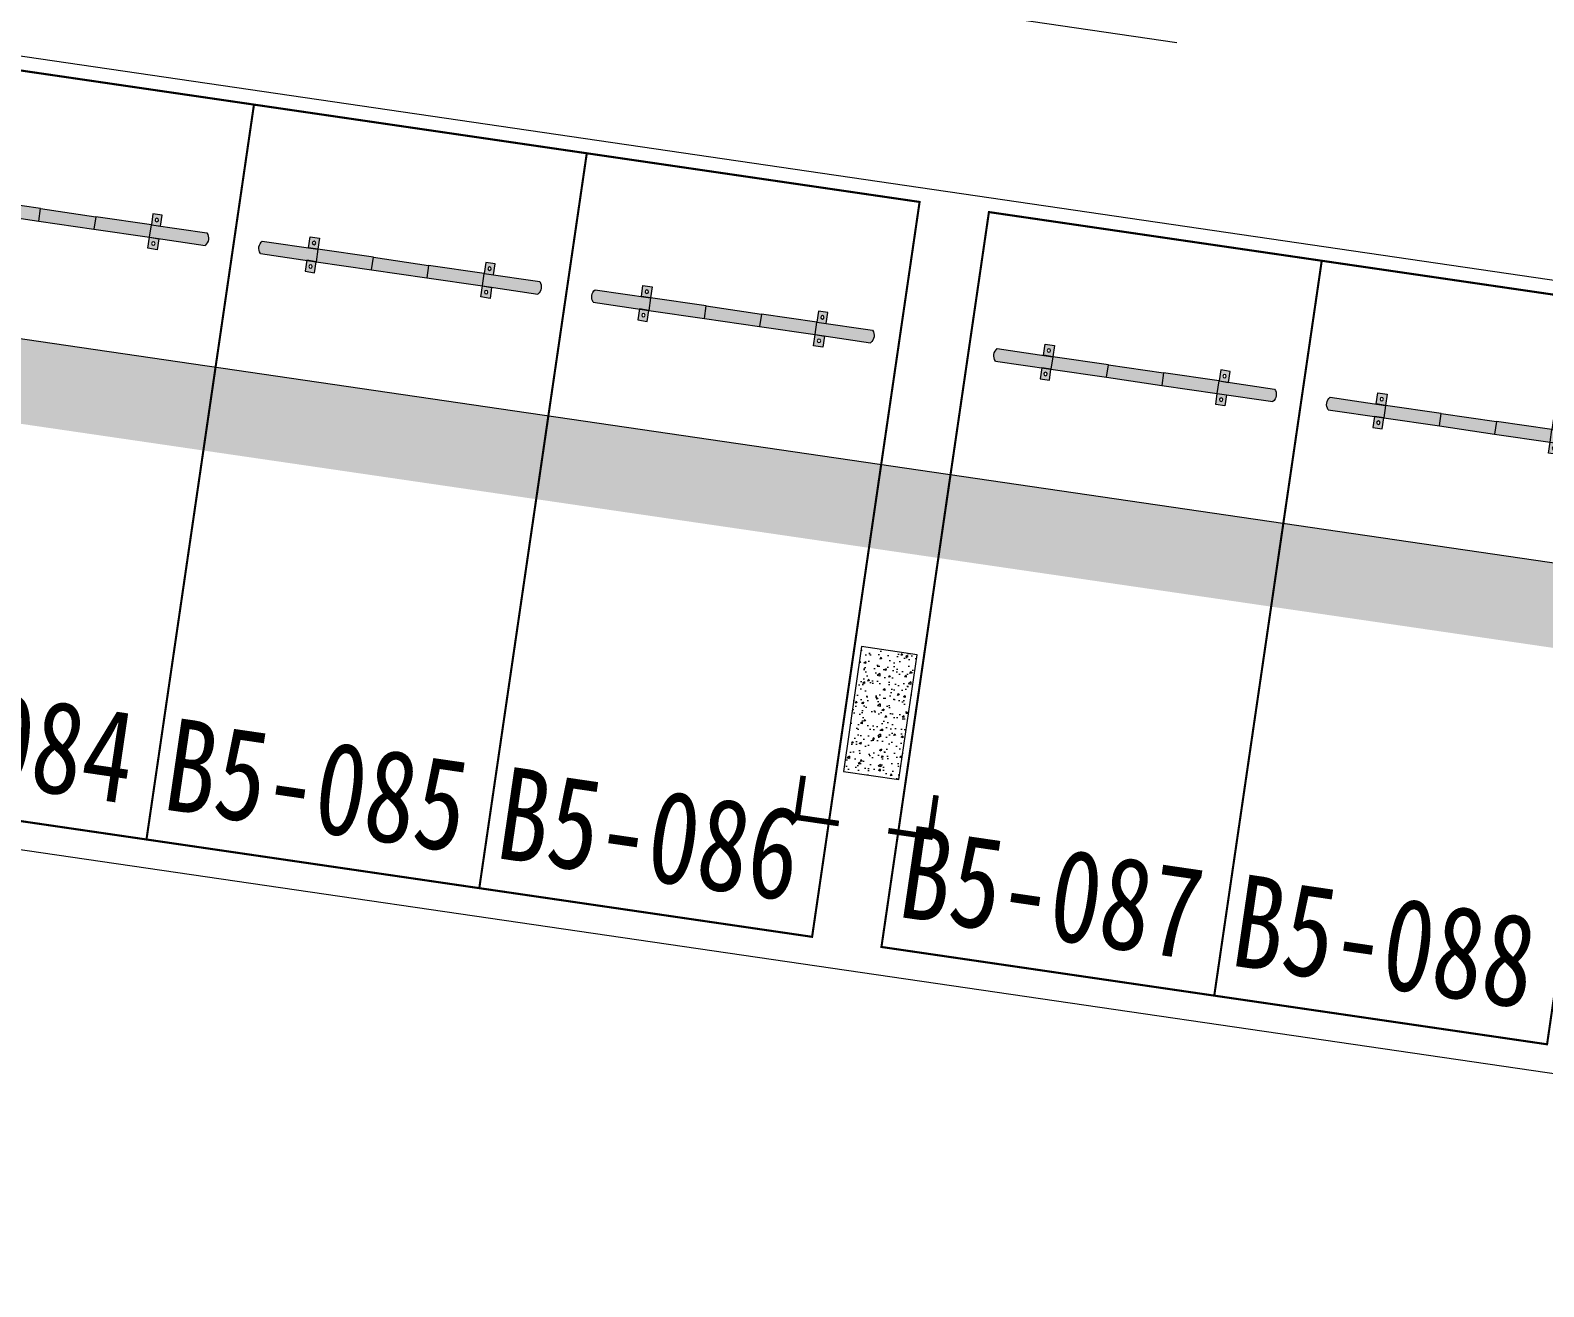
# Model space of a CAD drawing. Header units: inches. Extents: x -414268 to 632271, y -366004 to 318730.
# Drawn here: x -231214 to -220415, y 236882 to 245848 of the extents above; entities that cross this region are included whole.
import ezdxf

# ---------------------------------------------------------------- set-up
doc = ezdxf.new("R2010")
doc.units = ezdxf.units.IN
doc.header["$LTSCALE"] = 1200
doc.header["$MEASUREMENT"] = 0
doc.layers.get('0').update_dxf_attribs({"linetype": 'CONTINUOUS', "lineweight": 0})
for name, color, linetype, lineweight in [('0--挡车架', 7, 'CONTINUOUS', 0), ('0--立面标', 7, 'CONTINUOUS', 0), ('0--路缘线', 1, 'CONTINUOUS', 0), ('0－－车位', 4, 'CONTINUOUS', 0), ('0－－车位号码', 7, 'CONTINUOUS', 0), ('COL-GRID-UG-1_8A_200701111', 7, 'CONTINUOUS', 0), ('COL-GRID-UG-1_8A_200701112', 7, 'CONTINUOUS', 0), ('COL-GRID-UG-1_8A_200701113', 7, 'CONTINUOUS', 0), ('COLUMN', 7, 'CONTINUOUS', 0), ('HATCH', 7, 'CONTINUOUS', 0)]:
    doc.layers.add(name, color=color, linetype=linetype, lineweight=lineweight)
doc.styles.add('-黑体', font='simhei.ttf', dxfattribs={"width": 0.8})

# ---------------------------------------------------------------- blocks, each defined once
blk = doc.blocks.new('$DDT_AUDIT_GENERATED__1DE2')
at = {"layer": 'COL-GRID-UG-1_8A_200701112'}
h = blk.add_hatch(dxfattribs=at)
h.set_pattern_fill('AR-CONC', color=251, scale=0.02, angle=8.320600316395613, style=0)
h.set_pattern_definition([(50.00000000000038, (-65.0903522020077, -5.269292141296299), (0.1434520365201508, -0.01255042699651813), [0.015, -0.165]), (355.0000000000004, (-65.0903522020077, -5.269292141296299), (-0.02775026672260095, 0.1504384267400022), [0.012, -0.132]), (100.4514000000003, (-65.07839786600769, -5.270338009296299), (0.1157018763428035, 0.1378879084121915), [0.012748038, -0.1402284224]), (46.18420000000039, (-65.0903522020077, -5.2292921412963), (0.2134482097251291, -0.0331038028658023), [0.0225, -0.2475000000000001]), (96.63560000000038, (-65.07256485300769, -5.2320508026963), (0.1869325411097395, 0.1948235741800896), [0.0191220576, -0.2103426]), (351.1842000000003, (-65.0903522020077, -5.2292921412963), (0.1869323890267243, 0.1948237201850661), [0.01800000000000001, -0.1980000000000001]), (21.00000000000039, (-65.07035220200768, -5.239292141296302), (0.1193814104236928, -0.08052377813306705), [0.015, -0.165]), (326.0000000000004, (-65.07035220200768, -5.239292141296302), (0.04866306638431545, 0.1450300090093709), [0.012, -0.132]), (71.45140000000038, (-65.06040375540769, -5.2460024624963), (0.1680445257162976, 0.06450609934199153), [0.012748038, -0.1402284224]), (37.50000000000041, (-65.0903522020077, -5.269292141296299), (0.002431971063457723, 0.06657877076626231), [0, -0.1304, 0, -0.134, 0, -0.1325]), (7.500000000000348, (-65.0903522020077, -5.269292141296299), (0.05261390748842924, 0.07888234237647238), [0, -0.07640000000000001, 0, -0.1274, 0, -0.05050000000000001]), (327.5000000000003, (-65.13495220200768, -5.269292141296299), (0.1067644872344819, -0.004510974346875299), [0, -0.05000000000000002, 0, -0.156, 0, -0.207]), (317.5000000000003, (-65.15495220200769, -5.269292141296301), (0.1166372338684771, 0.02002099646646426), [0, -0.06500000000000002, 0, -0.1036, 0, -0.147])])
h.paths.add_polyline_path([(0.4500000000000597, -0.2000000000000028), (-0.4500000000000455, -0.2000000000000135), (-0.4500000000000313, 0.1999999999999922), (0.4500000000000455, 0.2000000000000028)])
at = {"layer": 'COL-GRID-UG-1_8A_200701113'}
blk.add_lwpolyline([(0.4500000000000597, -0.2000000000000028), (-0.4500000000000455, -0.2000000000000135), (-0.4500000000000313, 0.1999999999999922), (0.4500000000000455, 0.2000000000000028)], close=True, dxfattribs=at)
blk = doc.blocks.new('A$C6F4820FC')
at = {"layer": '0--挡车架'}
h = blk.add_hatch(color=256, dxfattribs=at)
h.paths.add_polyline_path([(1617.474230922457, 169.3952663332057), (1684.499301437642, 169.3952663332057), (1684.499301437642, 248.7905199443812), (1617.474230922457, 248.7905199443812)])
h.paths.add_polyline_path([(1638.848788944474, 209.0928931387934, -1), (1663.124743415625, 209.0928931387934, -1)], flags=16)
h.paths.add_polyline_path([(1617.474230922457, 1.272001827601343e-05), (1684.499301437642, 1.272001827601343e-05), (1684.499301437642, 79.39526633119387), (1617.474230922457, 79.39526633119384)])
h.paths.add_polyline_path([(1638.848788944473, 39.69763952560606, -1), (1663.124743415624, 39.69763952560606, -1)], flags=16)
h.paths.add_polyline_path([(351.069134268579, 248.7905199443813), (351.0691342685791, 169.3952663332057), (418.0942047837639, 169.3952663332057), (418.0942047837638, 248.7905199443812)])
h.paths.add_polyline_path([(396.7196467617473, 209.0928931387934, 1), (372.4436922905957, 209.0928931387934, 1)], flags=16)
h.paths.add_polyline_path([(418.0942047837639, 79.39526633119387), (351.0691342685791, 79.39526633119387), (351.0691342685791, 1.272001827601343e-05), (418.0942047837639, 1.272001827601343e-05)])
h.paths.add_polyline_path([(372.4436922905957, 39.69763952560606, -1), (396.7196467617473, 39.69763952560606, -1)], flags=16)
h = blk.add_hatch(color=256, dxfattribs=at)
h.paths.add_polyline_path([(2017.784217856827, 79.3952663297232, 0.3952043560108401), (2017.78421785311, 169.3952663332057), (1617.474230922457, 169.3952663332057), (1617.474230922458, 79.39526633119387), (1684.499301437642, 79.39526633119385)])
h.paths.add_polyline_path([(818.9364171714836, 169.3952663332057), (818.9364171714836, 79.39526633119385), (1216.632018534735, 79.39526633119385), (1216.632018534736, 169.3952663332057)])
h.paths.add_polyline_path([(418.094204783764, 79.39526633119385), (418.0942047837638, 169.3952663332057), (351.0691342685791, 169.3952663332057), (17.78421785310638, 169.395266333202, 0.3952043560108128), (17.78421784939219, 79.39526632972411)])
h = blk.add_hatch(color=40, dxfattribs=at)
h.paths.add_polyline_path([(1216.632018534736, 169.3952663332056), (1216.632018534735, 79.39526633119385), (1617.474230922457, 79.39526633119385), (1617.474230922457, 169.3952663332056)])
h.paths.add_polyline_path([(818.9364171714836, 79.39526633119385), (818.9364171714836, 169.3952663332057), (418.0942047837639, 169.3952663332057), (418.0942047837639, 79.39526633119385)])
for p, q in [((17.78421785310638, 169.395266333202), (418.0942047837639, 169.3952663332057)), ((818.9364171714838, 169.3952663332057), (1216.632018534736, 169.3952663332057)), ((1617.474230922457, 169.3952663332057), (2017.78421785311, 169.3952663332057)), ((17.78421784939155, 79.39526632972411), (418.0942047837639, 79.39526633119385)), ((818.9364171714838, 79.39526633119385), (1216.632018534735, 79.39526633119385)), ((1617.474230922457, 79.39526633119385), (2017.784217856827, 79.3952663297232))]:
    blk.add_line(p, q, dxfattribs=at)
for points in [[(418.0942047837639, 169.3952663332057), (351.0691342685791, 169.3952663332057), (351.0691342685791, 248.7905199443812), (418.0942047837639, 248.7905199443812)], [(1617.474230922457, 169.3952663332057), (1684.499301437642, 169.3952663332057), (1684.499301437642, 248.7905199443812), (1617.474230922457, 248.7905199443812)], [(418.0942047837639, 79.39526633119385), (351.0691342685791, 79.39526633119385), (351.0691342685791, 1.272001827601343e-05), (418.0942047837639, 1.272001827601343e-05)], [(1617.474230922457, 79.39526633119385), (1684.499301437642, 79.39526633119385), (1684.499301437642, 1.272001827601343e-05), (1617.474230922457, 1.272001827601343e-05)]]:
    blk.add_lwpolyline(points, close=True, dxfattribs=at)
at = {"layer": '0--挡车架', "color": 0}
for points in [[(818.9364171714838, 169.3952663332057), (818.9364171714838, 79.39526633119385), (418.0942047837639, 79.39526633119385), (418.0942047837639, 169.3952663332057)], [(1617.474230922457, 169.3952663332057), (1617.474230922457, 79.39526633119385), (1216.632018534735, 79.39526633119385), (1216.632018534736, 169.3952663332057)]]:
    blk.add_lwpolyline(points, close=True, dxfattribs=at)
at = {"layer": '0--挡车架'}
for centre in [(384.5816695261715, 209.0928931387934), (1650.986766180049, 209.0928931387934), (384.5816695261715, 39.69763952560606), (1650.986766180049, 39.69763952560606)]:
    blk.add_circle(centre, 12.13797723557582, dxfattribs=at)
for centre, start, end in [((65.82469069586296, 124.3952663294804), 136.8717046789877, 223.1282953162828), ((1969.743745010358, 124.3952663294804), 316.871704683716, 43.12829532101674)]:
    blk.add_arc(centre, 65.82466886578737, start, end, dxfattribs=at)
blk = doc.blocks.new('A$C001A7B1A')
at = {"layer": '0－－车位', "const_width": 15}
blk.add_lwpolyline([(2407.499988817268, 5307.500045389108), (7.499988817267877, 5307.500045389108), (7.499988817267877, 7.500045389109687), (2407.499988817268, 7.500045389109687)], close=True, dxfattribs=at)
at = {"layer": '0--挡车架'}
blk.add_blockref('A$C6F4820FC', (189.7157709641579, 883.1047790596294), dxfattribs=at)

msp = doc.modelspace()

# ---------------------------------------------------------------- hatches: boundary and pattern name
at = {"layer": 'HATCH'}
h = msp.add_hatch(color=256, dxfattribs=at)
edge = h.paths.add_edge_path(flags=16)
edge.add_line((-213828.8317525553, 164675.2092991319), (-207891.3891939657, 239618.7662408402))
edge.add_line((-207891.3891939657, 239618.7662408402), (-282700.2386240485, 250559.6697721759))
edge.add_arc((-285362.6263338627, 335716.2329774114), 85198.17231164422, 259.28221711276, 271.7907475360558, ccw=False)
edge.add_arc((453050.180036892, 207309.5370600322), 755580.3176841394, 176.6088067114947, 182.0416388163998)
edge.add_arc((-292656.4627132135, 180726.2818498493), 9400.00000000002, 182.0416388163996, 261.6795084692158)
edge.add_line((-294016.7375629385, 171425.2253328075), (-219127.1907767964, 160472.6666838153))
edge.add_line((-219127.1907767963, 160472.6666838153), (-213828.8317525553, 164675.2092991319))
edge = h.paths.add_edge_path()
edge.add_line((-213251.3346596601, 164367.442742519), (-207248.9124130177, 240131.1859687408))
edge.add_line((-207248.9124130178, 240131.1859687408), (-282666.0269515333, 251161.0491609127))
edge.add_arc((-285362.6263338625, 335716.2329774108), 84598.17231164363, 258.8202296067447, 271.8266344894376, ccw=False)
edge.add_arc((453050.1800368755, 207309.537060032), 756180.3176841228, 176.5569181422626, 182.0416388163996)
edge.add_arc((-292656.4627132135, 180726.2818498494), 9999.999999999993, 182.0416388163995, 261.6795084692166)
edge.add_line((-294103.5636171761, 170831.540874273), (-218957.468384922, 159841.4621437349))
edge.add_line((-218957.468384922, 159841.4621437349), (-213251.3346596602, 164367.4427425191))

# ---------------------------------------------------------------- linework, layer by layer
at = {"color": 6}
msp.add_lwpolyline([(-232629.4674845223, 239047.5365929242), (-231467.2937168752, 246993.9457804869), (-251238.2234431311, 249885.4726761583), (-223032.8189366097, 245760.3917182511)], dxfattribs=at)
at = {"layer": '0--立面标', "const_width": 40}
for points in [[(-225445.1594647041, 240187.2708687263), (-225742.0016115441, 240230.6844594496), (-225698.5880208207, 240527.5266062895)], [(-225091.1388155847, 240135.4948398432), (-224794.2966687448, 240092.0812491199), (-224750.8830780214, 240388.9233959598)]]:
    msp.add_lwpolyline(points, dxfattribs=at)
at = {"layer": '0--路缘线'}
msp.add_line((-279691.9237884759, 247082.3480994172), (-211960.0195129267, 237176.4597259651), dxfattribs=at)
at = {"layer": 'COLUMN'}
for points in [[(-210887.1106985838, 166867.2014340563), (-204949.6681399942, 241810.7583757646), (-279758.5175700771, 252751.6619071004, -0.05463301858709951), (-298265.3439897721, 254196.3243621231, 0.02370964325649418), (-299108.7745434197, 182583.3916606845, 0.3621818479760356), (-291075.016508967, 173617.2174677319), (-216185.4697228249, 162664.6588187397)], [(-213251.3346596601, 164367.442742519), (-207248.9124130178, 240131.1859687408), (-282666.0269515333, 251161.0491609127, -0.0568121518568378), (-301765.1959296255, 252723.4232338751, 0.02393617834455015), (-302650.1147176579, 180370.0240582651, 0.3621818479760388), (-294103.5636171761, 170831.540874273), (-218957.468384922, 159841.4621437349)]]:
    msp.add_lwpolyline(points, format="xyb", close=True, dxfattribs=at)

# ---------------------------------------------------------------- block references
at = {"xscale": -1, "rotation": 171.6793996836047}
for p in [(-231998.8633490991, 245673.2591370874), (-229624.1261743355, 245325.9504116423), (-227249.3889996612, 244978.6416855143), (-224379.9149294186, 244558.9769777373), (-222005.1777547128, 244211.6682518978)]:
    msp.add_blockref('A$C001A7B1A', p, dxfattribs=at)
at = {"layer": 'COL-GRID-UG-1_8A_200701111', "xscale": -999.9999999999978, "yscale": 1000.000000000002, "zscale": 1000, "rotation": 81.67939968361078}
msp.add_blockref('$DDT_AUDIT_GENERATED__1DE2', (-225149.1462600032, 240975.0697627548), dxfattribs=at)

# ---------------------------------------------------------------- texts
at = {"layer": '0－－车位号码', "style": '-黑体', "width": 0.8}
for s, p in [('B5-084', (-232658.1438870075, 240638.3100822896)), ('B5-085', (-230283.4067122964, 240291.0013564493)), ('B5-086', (-227908.6695375853, 239943.692630609)), ('B5-087', (-225039.1954673848, 239524.0279225451)), ('B5-088', (-222664.4582926737, 239176.7191967048))]:
    msp.add_text(s, height=660, rotation=351.67939968401, dxfattribs=at).set_placement(p)

doc.saveas('drawing.dxf')
